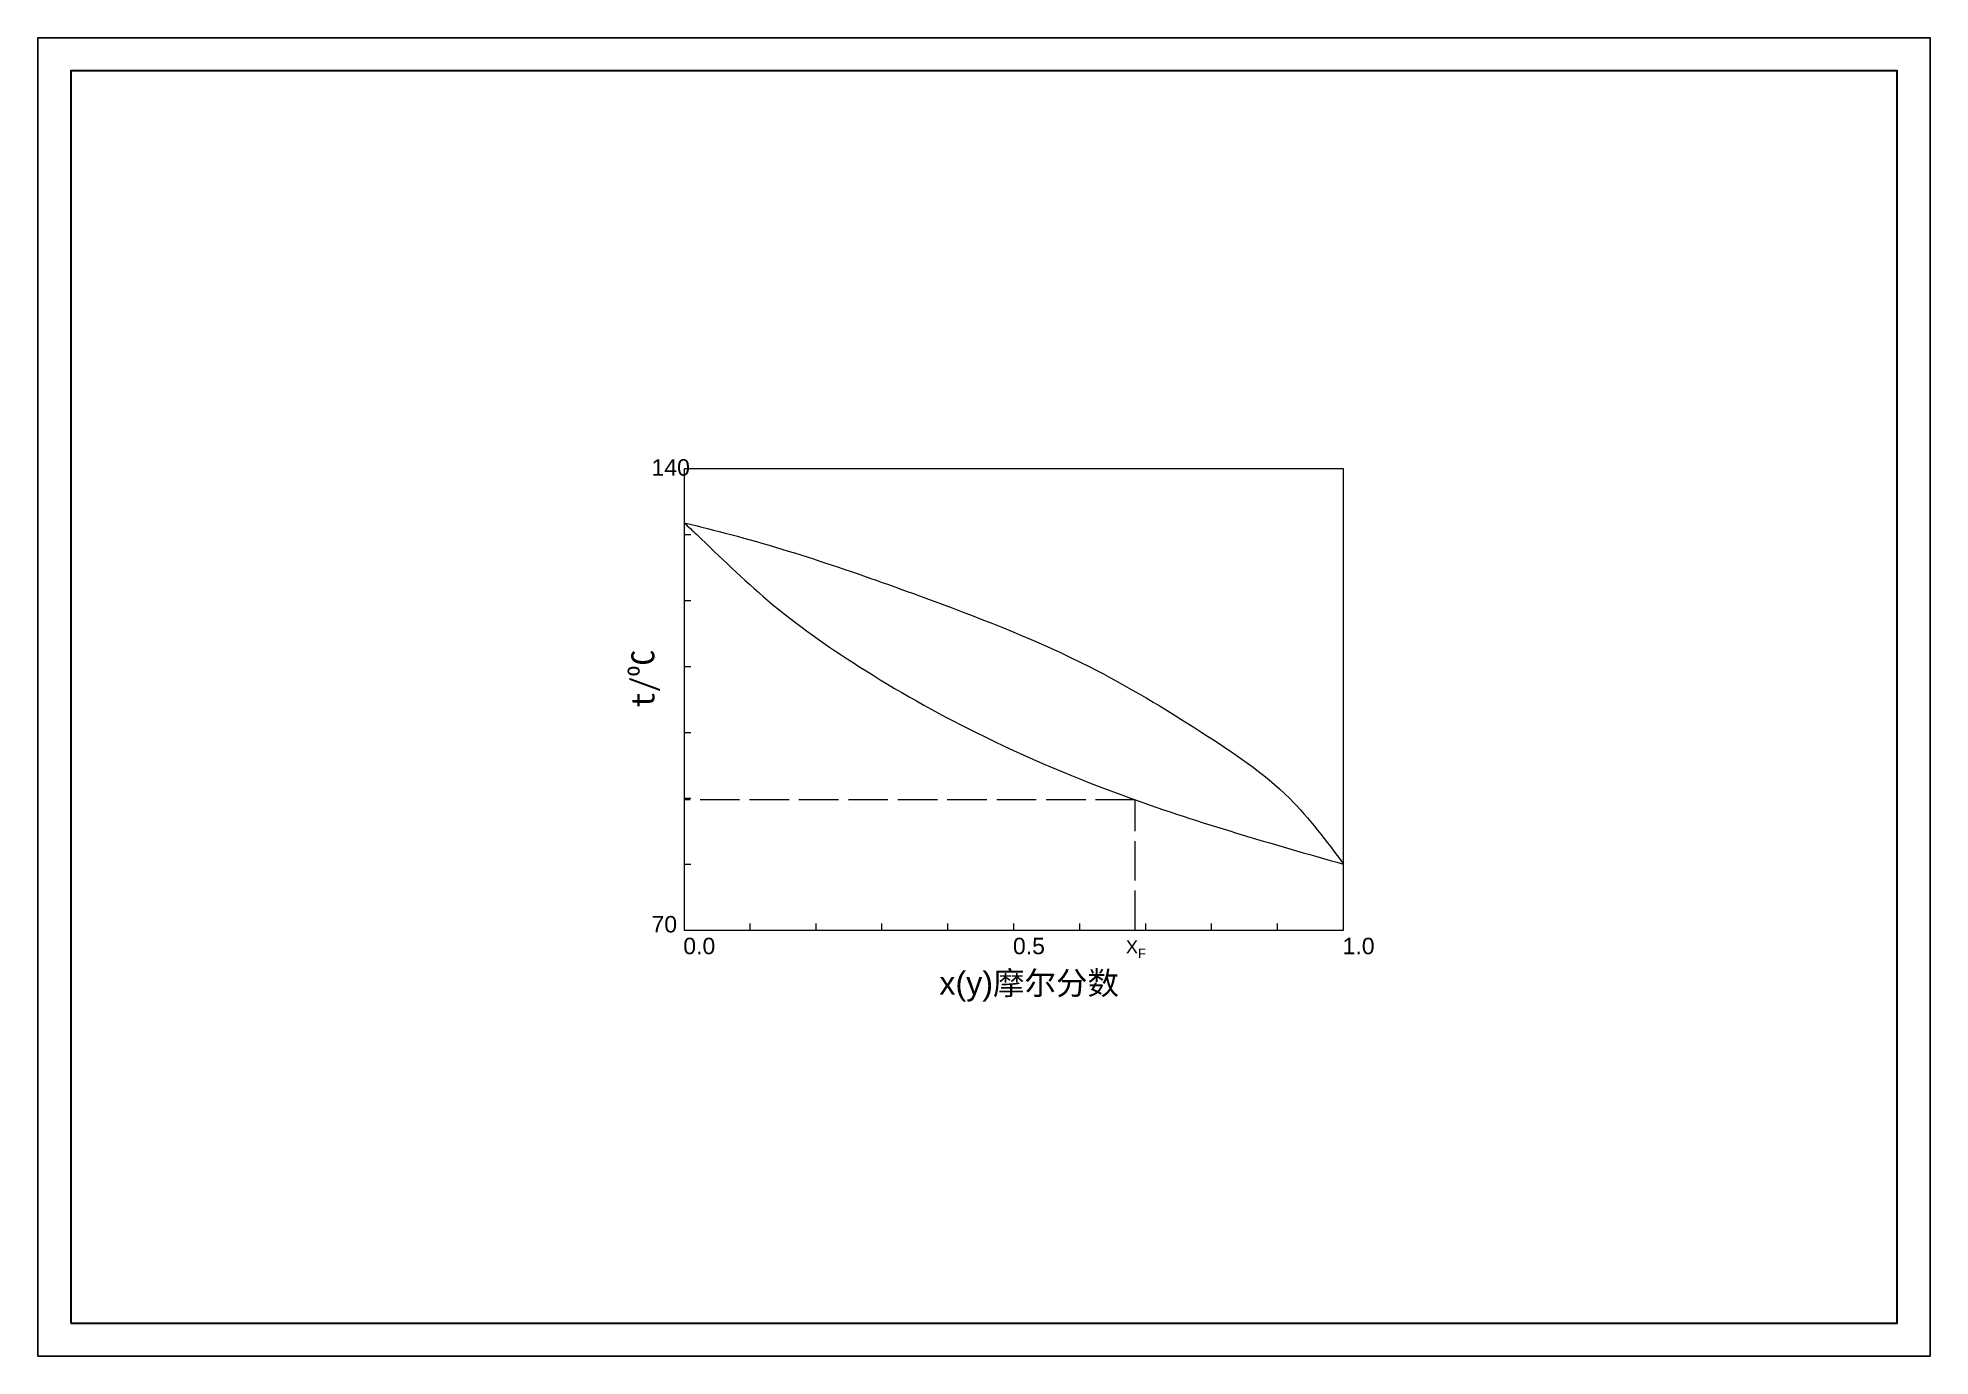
# Model space of a CAD drawing. Header units: millimetres. Extents: x -98 to 189, y -65 to 135.
import ezdxf

# ---------------------------------------------------------------- set-up
doc = ezdxf.new("R2010")
doc.units = ezdxf.units.MM
doc.header["$LTSCALE"] = 0.5
doc.linetypes.add('ACAD_ISO02W100', pattern=[15, 12, -3])
doc.layers.add('图框粗线', color=7, linetype='Continuous', lineweight=30)
doc.layers.add('细实线', color=7, linetype='Continuous')
doc.styles.get("Standard").update_dxf_attribs({"font": 'arial.ttf'})

# ---------------------------------------------------------------- blocks, each defined once
blk = doc.blocks.new('A4图框和标题栏')
at = {"layer": '图框粗线'}
blk.add_lwpolyline([(2074.2, 937.92), (2351.2, 937.92), (2351.2, 1127.92), (2074.2, 1127.92)], close=True, dxfattribs=at)
at = {"layer": '细实线'}
blk.add_lwpolyline([(2069.2, 932.92), (2356.2, 932.92), (2356.2, 1132.92), (2069.2, 1132.92)], close=True, dxfattribs=at)

msp = doc.modelspace()

# ---------------------------------------------------------------- linework, layer by layer
at = {"lineweight": 0}
for p, q in [((0, 60), (1, 60)), ((0, 50), (1, 50)), ((0, 40), (1, 40)), ((0, 30), (1, 30)), ((0, 20), (1, 20)), ((0, 10), (1, 10)), ((0, 0), (1, 0)), ((10, 0), (10, 1)), ((20, 0), (20, 1)), ((30, 0), (30, 1)), ((40, 0), (40, 1)), ((50, 0), (50, 1)), ((60, 0), (60, 1)), ((70, 0), (70, 1)), ((80, 0), (80, 1)), ((90, 0), (90, 1))]:
    msp.add_line(p, q, dxfattribs=at)
at = {"linetype": 'ACAD_ISO02W100', "lineweight": 0}
for p, q in [((68.4, 19.75), (0, 19.75)), ((68.4, 0), (68.4, 19.75))]:
    msp.add_line(p, q, dxfattribs=at)
at = {"lineweight": 0}
msp.add_lwpolyline([(0, 0), (100, 0), (100, 70), (0, 70)], close=True, dxfattribs=at)
for points, knots in [([(0, 61.8), (0.63, 61.2), (4.83, 57.23), (13.01, 49.17), (27.27, 39.15), (45.56, 28.84), (70.11, 18.51), (89.15, 13.09), (100, 10)], [0, 0, 0, 0, 2.61725, 17.335946, 34.378246, 54.707782, 80.246967, 114.059539, 114.059539, 114.059539, 114.059539]), ([(0, 61.8), (2.37, 61.21), (15.13, 58.06), (35.67, 50.88), (59.93, 41.5), (77.63, 30.69), (91.52, 21.47), (97.42, 13.49), (100, 10)], [0, 0, 0, 0, 7.324616, 39.422124, 65.237623, 85.046964, 101.686976, 114.619107, 114.619107, 114.619107, 114.619107])]:
    msp.add_open_spline(points, degree=3, knots=knots, dxfattribs=at)

# ---------------------------------------------------------------- block references
at = {"linetype": 'ACAD_ISO02W100', "lineweight": 5}
msp.add_blockref('A4图框和标题栏', (-2167.23, -997.55), dxfattribs=at)

# ---------------------------------------------------------------- texts
at = {"lineweight": 0, "char_height": 2.5, "attachment_point": 1}
for s, width, insert in [('140', 4.9833, (-4.96, 71.44)), ('70', 4.9833, (-4.96, 2.14)), ('0.0', 5.8677, (-0.14, -1.16)), ('0.5', 5.8677, (49.86, -1.16)), ('1.0', 5.8677, (99.86, -1.16))]:
    msp.add_mtext_dynamic_manual_height_columns(s, width=width, gutter_width=12.5, heights=[0], dxfattribs=dict(at, insert=insert))
at = {"linetype": 'ACAD_ISO02W100', "lineweight": 5, "insert": (-9.21, 33.7), "char_height": 3.5, "attachment_point": 1, "rotation": 90}
msp.add_mtext_dynamic_manual_height_columns('\\A1;{\\fSimSun|b0|i0|c134|p2;t/\\H0.7x;\\So^  ;\\H1.4286x;C}', width=3.5, gutter_width=0, heights=[7.23], dxfattribs=at)
at = {"linetype": 'ACAD_ISO02W100', "lineweight": 5, "attachment_point": 1}
for s, width, gutter_width, heights, insert, char_height in [('\\A1;X{\\H0.7x;\\S ^ F;}', 6.2462, 12.5, [0], (66.98, -0.87), 2), ('x(y){\\fSimSun|b0|i0|c134|p2;摩尔分数}', 31.0075, 0, [7.23], (38.7, -6.29), 3.5)]:
    msp.add_mtext_dynamic_manual_height_columns(s, width=width, gutter_width=gutter_width, heights=heights, dxfattribs=dict(at, insert=insert, char_height=char_height))

doc.saveas('drawing.dxf')
